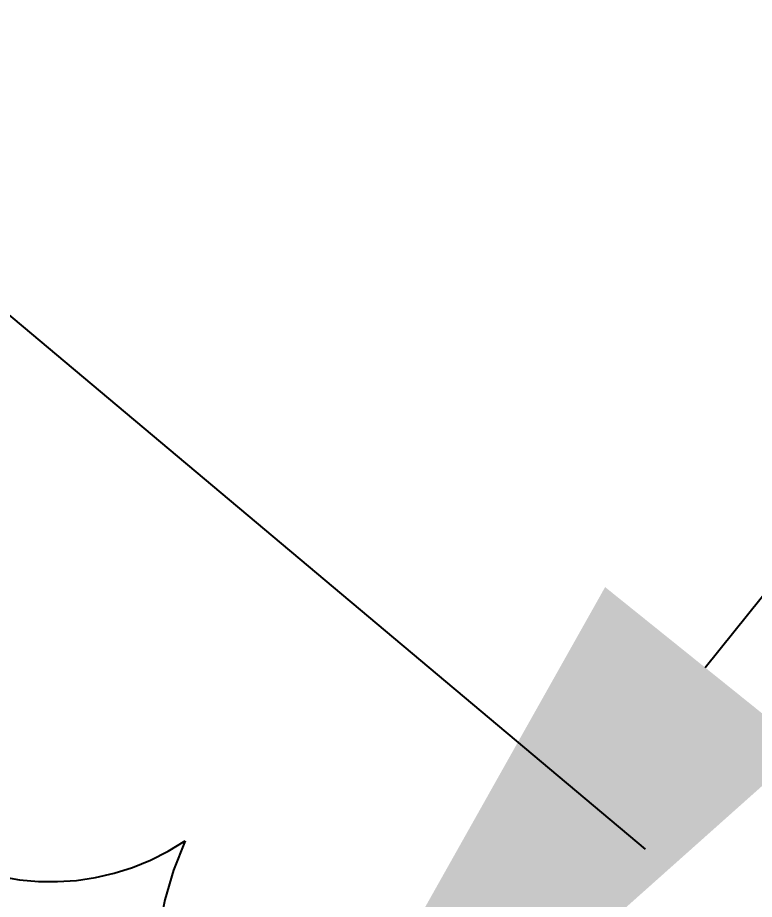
# Model space of a CAD drawing. Extents: x 383425 to 391668, y 6055101 to 6059545.
# Drawn here: x 387273.36 to 387282.94, y 6058543.98 to 6058555.44 of the extents above; entities that cross this region are included whole.
import ezdxf

# ---------------------------------------------------------------- set-up
doc = ezdxf.new("R2010")
doc.units = 0
doc.header["$LTSCALE"] = 5
doc.header["$PDMODE"] = 35
doc.header["$PDSIZE"] = 20
doc.linetypes.add('0', pattern=[1, 1, 0])
doc.linetypes.add('foc-ACCESSROAD', pattern=[3.75, 2.5, -1.25])
doc.layers.get('Defpoints').update_dxf_attribs({"color": 9})
for name, color, linetype in [('F-AR', 190, 'foc-ACCESSROAD'), ('P-TXT', 4, 'Continuous'), ('T-BUSH', 110, '0')]:
    doc.layers.add(name, color=color, linetype=linetype)
doc.styles.add('80CG', font='ARIALN.TTF', dxfattribs={"height": 10})
doc.dimstyles.new('Compass 5 000', dxfattribs={"dimscale": 5, "dimtxt": 9, "dimasz": 2, "dimexe": 0.2, "dimexo": 0.0625, "dimgap": 0.5, "dimtad": 0, "dimtih": 1, "dimtoh": 1, "dimzin": 0, "dimdsep": 46, "dimtxsty": '80CG', "dimcen": 0.1, "dimse1": 1, "dimse2": 1, "dimclrd": 256, "dimclrt": 256, "dimaunit": 1, "dimadec": 4, "dimazin": 0, "dimtfac": 0.06, "dimtofl": 0, "dimtmove": 0, "dimatfit": 1, "dimfxl": 0.2, "dimtolj": 1, "dimtzin": 0, "dimlwd": -1, "dimarcsym": 0})

# ---------------------------------------------------------------- blocks, each defined once
blk = doc.blocks.new('*D104')
at = {"layer": 'Defpoints', "color": 0, "transparency": 16777216}
for p in [(387272.893, 6058535.311), (387290.191, 6058527.809), (387287.058, 6058523.914)]:
    blk.add_point(p, dxfattribs=at)
at = {"layer": 'P-TXT', "transparency": 16777216}
for p, q in [((387282.295, 6058546.997), (387288.564, 6058554.788)), ((387266.625, 6058527.52), (387243.177, 6058498.377)), ((387243.177, 6058498.377), (387233.177, 6058498.377))]:
    blk.add_line(p, q, dxfattribs=at)
for points in [[(387280.996, 6058548.041), (387283.594, 6058545.952), (387276.026, 6058539.205)], [(387265.326, 6058528.565), (387267.923, 6058526.475), (387272.893, 6058535.311)]]:
    blk.add_solid(points, dxfattribs=at)
at = {"layer": 'P-TXT', "transparency": 16777216, "insert": (387177.792, 6058498.377), "char_height": 10, "attachment_point": 5, "style": '80CG'}
blk.add_mtext('\\A1;Nuvista\\P5.00 Water Line R/W\\PLOC 250429', dxfattribs=at)

msp = doc.modelspace()

# ---------------------------------------------------------------- linework, layer by layer
at = {"layer": 'F-AR', "flags": 128}
msp.add_lwpolyline([(384209.894, 6059527.364), (384231.459, 6059425.618), (384260.496, 6059288.619), (384272.409, 6059245.836), (384281.002, 6059223.353), (384293.503, 6059199.291), (384306.633, 6059179.246), (384328.296, 6059153.9), (384351.109, 6059134.027), (384364.255, 6059122.575), (384393.151, 6059103.561), (384426.467, 6059087.092), (384458.329, 6059076.129), (384459.365, 6059075.914), (384474.048, 6059072.87), (384505.937, 6059066.259), (385008.136, 6059010.014), (385067.212, 6058999.826), (385138.735, 6058982.344), (385149.351, 6058979.234), (385179.302, 6058970.457), (385288.291, 6058938.521), (385462.07, 6058886.131), (385482.637, 6058879.934), (385563.172, 6058855.691), (385589.674, 6058847.713), (385599.265, 6058844.826), (385713.738, 6058810.586), (385717.952, 6058809.325), (385724.126, 6058807.479), (385733.757, 6058804.598), (385737.875, 6058803.366), (385753.504, 6058798.877), (385902.873, 6058755.97), (385917.831, 6058751.673), (385924.591, 6058749.731), (385946.484, 6058745.771), (385965.678, 6058742.294), (385971.681, 6058741.252), (385976.047, 6058740.88), (386020.538, 6058737.088), (386074.127, 6058737.239), (386159.371, 6058741.511), (386179.014, 6058742.542), (386359.777, 6058752.249), (386360.164, 6058752.273), (386583.351, 6058766.597), (386700.549, 6058770.261), (386731.782, 6058771.238), (386795.322, 6058768.01), (386985.892, 6058742.047), (386994.578, 6058740.108), (387026.309, 6058729.541), (387057.569, 6058715.939), (387094.111, 6058695.764), (387148.212, 6058656.524), (387286.824, 6058540.179), (387362.907, 6058476.86), (387378.43, 6058463.941), (387428.53, 6058422.665), (387443.821, 6058409.773), (387462.692, 6058393.664), (388044.62, 6057906.223), (388098.098, 6057861.342), (388118.995, 6057844.675), (388130.764, 6057834.937), (388142.101, 6057825.555), (388202.13, 6057775.286), (388218.183, 6057761.655), (388224.607, 6057756.197), (388228.456, 6057752.932), (388229.684, 6057751.876), (388275.88, 6057712.147), (388362.846, 6057637.363), (388366.402, 6057634.306), (388392.334, 6057609.606), (388428.608, 6057575.057), (388463.917, 6057538.763), (388498.077, 6057502.787), (388789.996, 6057238.857), (388827.103, 6057207.933), (388843.163, 6057194.556), (389166.988, 6056936.796), (389219.374, 6056895.095), (389258.456, 6056863.984), (389261.663, 6056861.434), (389281.224, 6056845.863), (389555.513, 6056627.532), (389567.24, 6056618.215), (389578.714, 6056609.064), (389582.926, 6056605.568), (389594.536, 6056595.932), (389777.524, 6056441.535), (389930.348, 6056312.772), (389952.631, 6056293.898), (389982.193, 6056268.859), (390059.403, 6056203.462), (390114.766, 6056159.168), (390122.572, 6056153.166), (390137.779, 6056143.404), (390151.8, 6056137.566), (390174.174, 6056132.584), (390201.351, 6056132.404), (390219.894, 6056137.257), (390251.366, 6056153.937), (390296.259, 6056184.645), (390450.635, 6056291.008), (390476.868, 6056307.674), (390569.869, 6056367.234), (390664.902, 6056427.617), (390688.307, 6056442.488), (390779.477, 6056502.47), (390827.793, 6056534.259), (390879.423, 6056567.689)], dxfattribs=at)
at = {"layer": 'T-BUSH', "flags": 128}
msp.add_lwpolyline([(387169.22, 6058657.837, 0.75), (387164.907, 6058653.666, 0.75), (387158.078, 6058647.061, 0.75), (387153.765, 6058642.89, 0.75), (387163.201, 6058634.817, 0.75), (387167.919, 6058631.11, 0.75), (387175.388, 6058625.24, 0.75), (387180.106, 6058621.533, 0.75), (387190.327, 6058613.501, 0.75), (387195.045, 6058609.793, 0.75), (387202.515, 6058603.924, 0.75), (387207.232, 6058600.216, 0.75), (387217.454, 6058592.184, 0.75), (387222.172, 6058588.477, 0.75), (387229.641, 6058582.607, 0.75), (387234.359, 6058578.9, 0.75), (387244.426, 6058570.676, 0.75), (387249.035, 6058566.834, 0.75), (387256.332, 6058560.751, 0.75), (387260.94, 6058556.909, 0.75), (387270.925, 6058548.585, 0.75), (387275.534, 6058544.743, 0.75), (387282.831, 6058538.66, 0.75), (387287.44, 6058534.818, 0.75), (387297.4, 6058526.464, 0.75), (387301.941, 6058522.543, 0.75), (387309.131, 6058516.334, 0.75), (387313.672, 6058512.412, 0.75), (387323.511, 6058503.915, 0.75), (387328.129, 6058500.085, 0.75), (387335.509, 6058494.104, 0.75), (387340.171, 6058490.326, 0.75), (387350.592, 6058482.565, 0.75), (387355.484, 6058479.091, 0.75), (387362.61, 6058483.517, 0.75), (387366.514, 6058488.073, 0.75), (387374.767, 6058498.117, 0.75), (387378.556, 6058502.769, 0.75), (387386.509, 6058512.531, 0.75)], format="xyb", dxfattribs=at)

# ---------------------------------------------------------------- dimensions: what is measured, and where the dimension line sits
at = {"layer": 'P-TXT', "color": 3}
dim = msp.add_linear_dim(base=(387272.893, 6058535.311), p1=(387290.191, 6058527.809), p2=(387287.058, 6058523.914), angle=231.181, text='Nuvista\\P5.00 Water Line R/W\\PLOC 250429', dimstyle='Compass 5 000', dxfattribs=at)
dim.commit()
dim.dimension.update_dxf_attribs({"geometry": '*D104', "text_midpoint": (387177.792, 6058498.377), "dimtype": 161})

doc.saveas('drawing.dxf')
